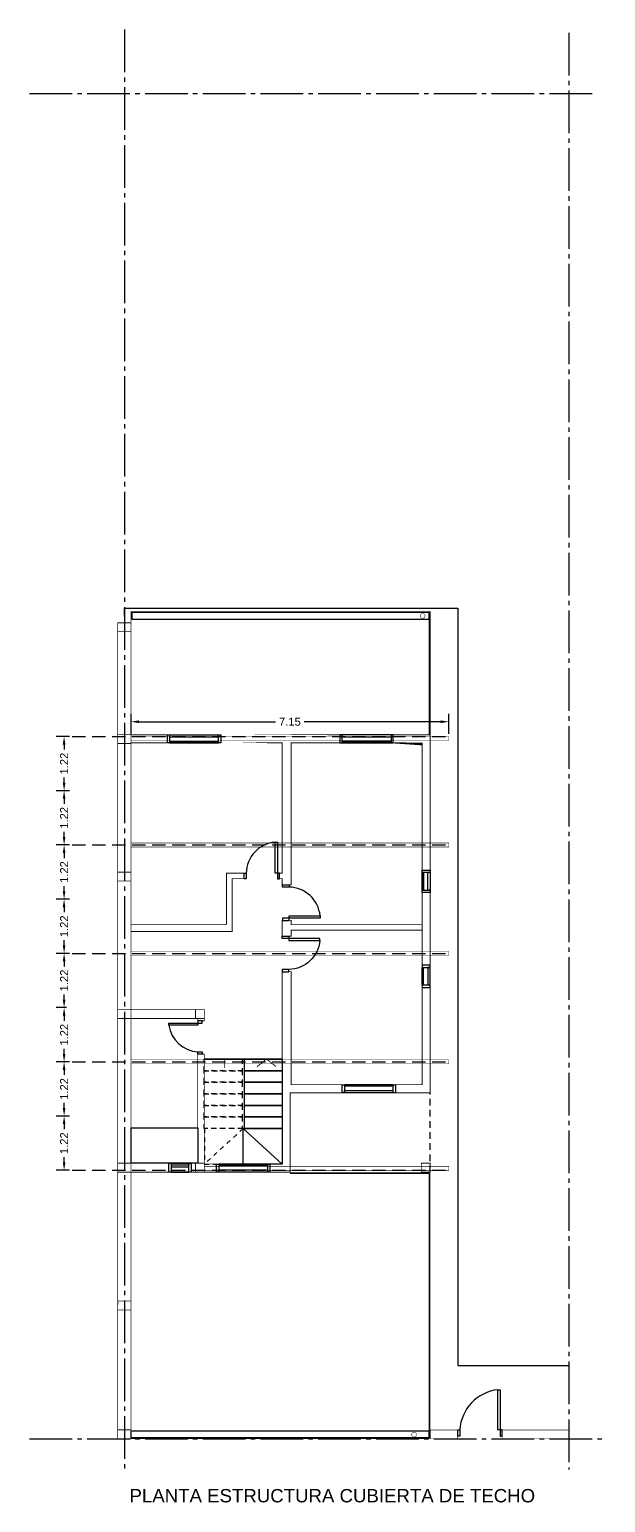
# Model space of a CAD drawing. Header units: millimetres. Extents: x 2924 to 6397, y 1555 to 1704.
# Drawn here: x 3313.4 to 3326.36, y 1611.09 to 1644.23 of the extents above; entities that cross this region are included whole.
import ezdxf

# ---------------------------------------------------------------- set-up
doc = ezdxf.new("R2010")
doc.units = ezdxf.units.MM
doc.header["$PDMODE"] = 35
for name, pattern in [('ACAD_ISO04W100', [30, 24, -3, 0, -3]), ('CONTINUA', [200, 100, 100]), ('DASHED', [0.75, 0.5, -0.25])]:
    doc.linetypes.add(name, pattern=pattern)
doc.layers.get('Defpoints').update_dxf_attribs({"color": 230})
for name, color, linetype in [('EJES', 8, 'Continuous'), ('P0-CARPINTERIAS', 7, 'Continuous'), ('P1-CARPINTERIAS', 7, 'Continuous'), ('P1-MUROS', 7, 'Continuous'), ('P1-PROYECCION', 7, 'Continuous'), ('P1-SOLADOS', 7, 'Continuous'), ('PT-COTAS', 7, 'Continuous'), ('PT-ESTRUCTURAS', 7, 'Continuous'), ('PT-MUROS', 7, 'Continuous'), ('PT-TEXTOS', 7, 'Continuous')]:
    doc.layers.add(name, color=color, linetype=linetype)
doc.styles.add('Arial02.5', font='arial.ttf', dxfattribs={"width": 0.8, "height": 0.025})
doc.styles.get("Standard").update_dxf_attribs({"font": 'arial.ttf'})
doc.dimstyles.get("Standard").update_dxf_attribs({"dimtxt": 0.18, "dimasz": 0.18, "dimexe": 0.18, "dimexo": 0.0625, "dimgap": 0.09, "dimtad": 0, "dimtih": 1, "dimtoh": 1, "dimzin": 0, "dimdsep": 46, "dimtxsty": 'Standard', "dimcen": 0.09, "dimadec": 0, "dimazin": 0, "dimtfac": 1, "dimtofl": 0, "dimtmove": 0, "dimatfit": 3, "dimfxl": 1, "dimtolj": 1, "dimtzin": 0, "dimarcsym": 0})

# ---------------------------------------------------------------- blocks, each defined once
blk = doc.blocks.new('*D340')
at = {"layer": 'Defpoints', "color": 0, "transparency": 16777216}
for p in [(3314.35539935882, 1619.782690135822), (3314.175119384236, 1618.562690135822), (3314.35539935882, 1618.562690135822)]:
    blk.add_point(p, dxfattribs=at)
at = {"layer": 'PT-COTAS', "color": 0, "lineweight": -2, "transparency": 16777216}
for p, q in [((3314.29289935882, 1619.782690135822), (3313.995119384236, 1619.782690135822)), ((3314.175119384236, 1619.602690135822), (3314.175119384236, 1619.487076220406)), ((3314.175119384236, 1618.742690135822), (3314.175119384236, 1618.858304051238)), ((3314.29289935882, 1618.562690135822), (3313.995119384236, 1618.562690135822))]:
    blk.add_line(p, q, dxfattribs=at)
at = {"layer": 'PT-COTAS', "color": 0, "transparency": 16777216}
for points in [[(3314.145119384236, 1619.602690135822), (3314.205119384236, 1619.602690135822), (3314.175119384236, 1619.782690135822)], [(3314.145119384236, 1618.742690135822), (3314.205119384236, 1618.742690135822), (3314.175119384236, 1618.562690135822)]]:
    blk.add_solid(points, dxfattribs=at)
at = {"layer": 'PT-COTAS', "color": 0, "transparency": 16777216, "insert": (3314.175119384236, 1619.172690135821), "char_height": 0.18, "attachment_point": 5, "rotation": 90}
blk.add_mtext('\\A1;1.22', dxfattribs=at)
blk = doc.blocks.new('*D341')
at = {"layer": 'Defpoints', "color": 0, "transparency": 16777216}
for p in [(3314.175119384236, 1621.002690135822), (3314.35539935882, 1621.002690135822), (3314.35539935882, 1619.782690135822)]:
    blk.add_point(p, dxfattribs=at)
at = {"layer": 'PT-COTAS', "color": 0, "lineweight": -2, "transparency": 16777216}
for p, q in [((3314.29289935882, 1621.002690135822), (3313.995119384236, 1621.002690135822)), ((3314.175119384236, 1620.822690135822), (3314.175119384236, 1620.707076220406)), ((3314.29289935882, 1619.782690135822), (3313.995119384236, 1619.782690135822)), ((3314.175119384236, 1619.962690135822), (3314.175119384236, 1620.078304051239))]:
    blk.add_line(p, q, dxfattribs=at)
at = {"layer": 'PT-COTAS', "color": 0, "transparency": 16777216}
for points in [[(3314.145119384236, 1620.822690135822), (3314.205119384236, 1620.822690135822), (3314.175119384236, 1621.002690135822)], [(3314.145119384236, 1619.962690135822), (3314.205119384236, 1619.962690135822), (3314.175119384236, 1619.782690135822)]]:
    blk.add_solid(points, dxfattribs=at)
at = {"layer": 'PT-COTAS', "color": 0, "transparency": 16777216, "insert": (3314.175119384236, 1620.392690135821), "char_height": 0.18, "attachment_point": 5, "rotation": 90}
blk.add_mtext('\\A1;1.22', dxfattribs=at)
blk = doc.blocks.new('*D342')
at = {"layer": 'Defpoints', "color": 0, "transparency": 16777216}
for p in [(3314.175119384239, 1622.222690135822), (3314.289842404765, 1622.222690135822), (3314.35539935882, 1621.002690135822)]:
    blk.add_point(p, dxfattribs=at)
at = {"layer": 'PT-COTAS', "color": 0, "lineweight": -2, "transparency": 16777216}
for p, q in [((3314.227342404765, 1622.222690135822), (3313.995119384239, 1622.222690135822)), ((3314.175119384239, 1622.042690135822), (3314.175119384239, 1621.927076220406)), ((3314.175119384239, 1621.182690135822), (3314.175119384239, 1621.298304051238)), ((3314.29289935882, 1621.002690135822), (3313.995119384239, 1621.002690135822))]:
    blk.add_line(p, q, dxfattribs=at)
at = {"layer": 'PT-COTAS', "color": 0, "transparency": 16777216}
for points in [[(3314.145119384239, 1622.042690135822), (3314.205119384239, 1622.042690135822), (3314.175119384239, 1622.222690135822)], [(3314.145119384239, 1621.182690135822), (3314.205119384239, 1621.182690135822), (3314.175119384239, 1621.002690135822)]]:
    blk.add_solid(points, dxfattribs=at)
at = {"layer": 'PT-COTAS', "color": 0, "transparency": 16777216, "insert": (3314.175119384238, 1621.612690135821), "char_height": 0.18, "attachment_point": 5, "rotation": 90}
blk.add_mtext('\\A1;1.22', dxfattribs=at)
blk = doc.blocks.new('*D343')
at = {"layer": 'Defpoints', "color": 0, "transparency": 16777216}
for p in [(3314.175119384241, 1623.442690135822), (3314.35539935882, 1623.442690135822), (3314.289842404765, 1622.222690135822)]:
    blk.add_point(p, dxfattribs=at)
at = {"layer": 'PT-COTAS', "color": 0, "lineweight": -2, "transparency": 16777216}
for p, q in [((3314.29289935882, 1623.442690135822), (3313.995119384241, 1623.442690135822)), ((3314.175119384241, 1623.262690135822), (3314.175119384241, 1623.147076220406)), ((3314.175119384241, 1622.402690135822), (3314.175119384241, 1622.518304051239)), ((3314.227342404765, 1622.222690135822), (3313.995119384241, 1622.222690135822))]:
    blk.add_line(p, q, dxfattribs=at)
at = {"layer": 'PT-COTAS', "color": 0, "transparency": 16777216}
for points in [[(3314.14511938424, 1623.262690135822), (3314.205119384241, 1623.262690135822), (3314.175119384241, 1623.442690135822)], [(3314.14511938424, 1622.402690135822), (3314.205119384241, 1622.402690135822), (3314.175119384241, 1622.222690135822)]]:
    blk.add_solid(points, dxfattribs=at)
at = {"layer": 'PT-COTAS', "color": 0, "transparency": 16777216, "insert": (3314.17511938424, 1622.832690135821), "char_height": 0.18, "attachment_point": 5, "rotation": 90}
blk.add_mtext('\\A1;1.22', dxfattribs=at)
blk = doc.blocks.new('*D344')
at = {"layer": 'Defpoints', "color": 0, "transparency": 16777216}
for p in [(3314.175119384242, 1624.662690135822), (3314.35539935882, 1624.662690135822), (3314.35539935882, 1623.442690135822)]:
    blk.add_point(p, dxfattribs=at)
at = {"layer": 'PT-COTAS', "color": 0, "lineweight": -2, "transparency": 16777216}
for p, q in [((3314.29289935882, 1624.662690135822), (3313.995119384243, 1624.662690135822)), ((3314.175119384242, 1624.482690135822), (3314.175119384242, 1624.367076220406)), ((3314.175119384242, 1623.622690135822), (3314.175119384242, 1623.738304051238)), ((3314.29289935882, 1623.442690135822), (3313.995119384243, 1623.442690135822))]:
    blk.add_line(p, q, dxfattribs=at)
at = {"layer": 'PT-COTAS', "color": 0, "transparency": 16777216}
for points in [[(3314.145119384242, 1624.482690135822), (3314.205119384243, 1624.482690135822), (3314.175119384242, 1624.662690135822)], [(3314.145119384242, 1623.622690135822), (3314.205119384243, 1623.622690135822), (3314.175119384242, 1623.442690135822)]]:
    blk.add_solid(points, dxfattribs=at)
at = {"layer": 'PT-COTAS', "color": 0, "transparency": 16777216, "insert": (3314.175119384242, 1624.052690135821), "char_height": 0.18, "attachment_point": 5, "rotation": 90}
blk.add_mtext('\\A1;1.22', dxfattribs=at)
blk = doc.blocks.new('*D345')
at = {"layer": 'Defpoints', "color": 0, "transparency": 16777216}
for p in [(3314.175119384244, 1625.882690135822), (3314.35539935882, 1625.882690135822), (3314.35539935882, 1624.662690135822)]:
    blk.add_point(p, dxfattribs=at)
at = {"layer": 'PT-COTAS', "color": 0, "lineweight": -2, "transparency": 16777216}
for p, q in [((3314.29289935882, 1625.882690135822), (3313.995119384244, 1625.882690135822)), ((3314.175119384244, 1625.702690135822), (3314.175119384244, 1625.587076220407)), ((3314.175119384244, 1624.842690135823), (3314.175119384244, 1624.958304051239)), ((3314.29289935882, 1624.662690135822), (3313.995119384244, 1624.662690135822))]:
    blk.add_line(p, q, dxfattribs=at)
at = {"layer": 'PT-COTAS', "color": 0, "transparency": 16777216}
for points in [[(3314.145119384244, 1625.702690135822), (3314.205119384244, 1625.702690135822), (3314.175119384244, 1625.882690135822)], [(3314.145119384244, 1624.842690135823), (3314.205119384244, 1624.842690135823), (3314.175119384244, 1624.662690135822)]]:
    blk.add_solid(points, dxfattribs=at)
at = {"layer": 'PT-COTAS', "color": 0, "transparency": 16777216, "insert": (3314.175119384244, 1625.272690135821), "char_height": 0.18, "attachment_point": 5, "rotation": 90}
blk.add_mtext('\\A1;1.22', dxfattribs=at)
blk = doc.blocks.new('*D346')
at = {"layer": 'Defpoints', "color": 0, "transparency": 16777216}
for p in [(3314.175119384247, 1627.102690135823), (3314.35539935882, 1627.102690135823), (3314.35539935882, 1625.882690135822)]:
    blk.add_point(p, dxfattribs=at)
at = {"layer": 'PT-COTAS', "color": 0, "lineweight": -2, "transparency": 16777216}
for p, q in [((3314.29289935882, 1627.102690135823), (3313.995119384247, 1627.102690135823)), ((3314.175119384247, 1626.922690135822), (3314.175119384247, 1626.807076220406)), ((3314.175119384247, 1626.062690135823), (3314.175119384247, 1626.178304051238)), ((3314.29289935882, 1625.882690135822), (3313.995119384247, 1625.882690135822))]:
    blk.add_line(p, q, dxfattribs=at)
at = {"layer": 'PT-COTAS', "color": 0, "transparency": 16777216}
for points in [[(3314.145119384247, 1626.922690135822), (3314.205119384247, 1626.922690135822), (3314.175119384247, 1627.102690135823)], [(3314.145119384247, 1626.062690135823), (3314.205119384247, 1626.062690135823), (3314.175119384247, 1625.882690135822)]]:
    blk.add_solid(points, dxfattribs=at)
at = {"layer": 'PT-COTAS', "color": 0, "transparency": 16777216, "insert": (3314.175119384246, 1626.492690135821), "char_height": 0.18, "attachment_point": 5, "rotation": 90}
blk.add_mtext('\\A1;1.22', dxfattribs=at)
blk = doc.blocks.new('*D347')
at = {"layer": 'Defpoints', "color": 0, "transparency": 16777216}
for p in [(3314.175119384249, 1628.322690135823), (3314.35539935882, 1628.322690135823), (3314.35539935882, 1627.102690135823)]:
    blk.add_point(p, dxfattribs=at)
at = {"layer": 'PT-COTAS', "color": 0, "lineweight": -2, "transparency": 16777216}
for p, q in [((3314.29289935882, 1628.322690135823), (3313.995119384249, 1628.322690135823)), ((3314.175119384249, 1628.142690135822), (3314.175119384249, 1628.027076220407)), ((3314.175119384249, 1627.282690135823), (3314.175119384249, 1627.398304051239)), ((3314.29289935882, 1627.102690135823), (3313.995119384249, 1627.102690135823))]:
    blk.add_line(p, q, dxfattribs=at)
at = {"layer": 'PT-COTAS', "color": 0, "transparency": 16777216}
for points in [[(3314.145119384249, 1628.142690135822), (3314.205119384249, 1628.142690135822), (3314.175119384249, 1628.322690135823)], [(3314.145119384249, 1627.282690135823), (3314.205119384249, 1627.282690135823), (3314.175119384249, 1627.102690135823)]]:
    blk.add_solid(points, dxfattribs=at)
at = {"layer": 'PT-COTAS', "color": 0, "transparency": 16777216, "insert": (3314.175119384248, 1627.712690135821), "char_height": 0.18, "attachment_point": 5, "rotation": 90}
blk.add_mtext('\\A1;1.22', dxfattribs=at)
blk = doc.blocks.new('*D348')
at = {"layer": 'Defpoints', "color": 0, "transparency": 16777216}
for p in [(3322.83072973504, 1628.655221186568), (3315.680730291217, 1628.322690040058), (3322.83072973504, 1628.322689523423)]:
    blk.add_point(p, dxfattribs=at)
at = {"layer": 'PT-COTAS', "color": 0, "lineweight": -2, "transparency": 16777216}
for p, q in [((3315.680730291217, 1628.385190040058), (3315.680730291217, 1628.835221186568)), ((3322.83072973504, 1628.385189523423), (3322.83072973504, 1628.835221186568)), ((3315.860730291216, 1628.655221186568), (3318.93201241422, 1628.655221186568)), ((3322.65072973504, 1628.655221186568), (3319.579447612037, 1628.655221186568))]:
    blk.add_line(p, q, dxfattribs=at)
at = {"layer": 'PT-COTAS', "color": 0, "transparency": 16777216}
for points in [[(3315.860730291216, 1628.685221186568), (3315.860730291216, 1628.625221186568), (3315.680730291217, 1628.655221186568)], [(3322.65072973504, 1628.685221186568), (3322.65072973504, 1628.625221186568), (3322.83072973504, 1628.655221186568)]]:
    blk.add_solid(points, dxfattribs=at)
at = {"layer": 'PT-COTAS', "color": 0, "transparency": 16777216, "insert": (3319.255730013128, 1628.655221186568), "char_height": 0.18, "attachment_point": 5}
blk.add_mtext('\\A1;7.15', dxfattribs=at)

msp = doc.modelspace()

# ---------------------------------------------------------------- linework, layer by layer
at = {"layer": 'EJES', "color": 18, "linetype": 'ACAD_ISO04W100', "ltscale": 0.04, "true_color": 0x000000}
for points in [[(3315.530730291217, 1644.231474603901), (3315.530730291217, 1611.827453603374)], [(3325.530730291217, 1644.158720224505), (3325.530730291217, 1611.827453603374)], [(3313.395494708357, 1642.792492476814), (3326.074534619851, 1642.792492476814)], [(3313.395494708357, 1612.521190135822), (3326.358495501511, 1612.521190135822)]]:
    msp.add_lwpolyline(points, dxfattribs=at)
at = {"layer": 'P0-CARPINTERIAS', "color": 8, "linetype": 'CONTINUA'}
msp.add_lwpolyline([(3323.937207853681, 1613.626745679033), (3323.984314867427, 1613.626745679033), (3323.984314867427, 1612.57952347147), (3324.031537088874, 1612.57952347147), (3324.031537088874, 1612.721190135823), (3323.937092645974, 1612.721190135822), (3323.937207853681, 1613.626745679033, 0.3635547186485848), (3323.07876012699, 1612.721190135823), (3323.07876012699, 1612.57952347147), (3323.031537905539, 1612.57952347147), (3323.03153790554, 1612.721190135823), (3323.07876012699, 1612.721190135823)], format="xyb", dxfattribs=at)
at = {"layer": 'P1-CARPINTERIAS', "color": 8, "linetype": 'CONTINUA'}
for points in [[(3316.499910651446, 1628.360636043531), (3317.699910651445, 1628.360636043533), (3317.699910651445, 1628.178636043531), (3316.499910651445, 1628.178636043531), (3316.499910651446, 1628.360636043533), (3316.549910651446, 1628.360636043533), (3316.549910651446, 1628.178636043531), (3317.649911651445, 1628.178636043531), (3317.649911651446, 1628.360636043533), (3317.649911651446, 1628.310636093533), (3316.549910651446, 1628.310636093533), (3316.549910651446, 1628.210636293533), (3317.649911651446, 1628.210636293533)], [(3321.583243581646, 1628.360636043526), (3320.383238776473, 1628.360571214469), (3320.38325578988, 1628.178636118566), (3321.58325578988, 1628.178636118568), (3321.583243581646, 1628.360636043526), (3321.533243581646, 1628.360636043526), (3321.53325578988, 1628.178636118568), (3320.43325478988, 1628.178636118568), (3320.433254901289, 1628.36057391654), (3320.43325478988, 1628.312636168565), (3321.53325578988, 1628.312636168565), (3321.53325578988, 1628.212636368566), (3320.43325478988, 1628.212636368566)], [(3322.412679663289, 1625.316135136743), (3322.412679663291, 1624.816135136744), (3322.230679663278, 1624.816135293578), (3322.230679663278, 1625.316135136743), (3322.412679663291, 1625.316135136743), (3322.412679663291, 1625.266135136743), (3322.23074398478, 1625.266135136744), (3322.23074398478, 1624.866134136744), (3322.412679663291, 1624.866134136744), (3322.362679713291, 1624.866134136744), (3322.362679713291, 1625.266135136743), (3322.262679913291, 1625.266135136743), (3322.262679913291, 1624.866134136744)], [(3322.412709905212, 1622.675644002527), (3322.412709905214, 1623.175644002527), (3322.230743984779, 1623.175644002527), (3322.230709905214, 1622.675644002527), (3322.412709905214, 1622.675644002527), (3322.412709905214, 1622.725644002528), (3322.230743984779, 1622.725644002528), (3322.230743984779, 1623.125645002528), (3322.412709905214, 1623.125645002527), (3322.362709955214, 1623.125645002527), (3322.362709955214, 1622.725644002528), (3322.262710155214, 1622.725644002528), (3322.262710155214, 1623.125645002527)], [(3321.633934529322, 1620.30663513676), (3320.433243984779, 1620.306627503394), (3320.433243984779, 1620.488635136746), (3321.633243984778, 1620.488635136757), (3321.633934529322, 1620.306635136759), (3321.583243924068, 1620.306635136761), (3321.583243924068, 1620.488635286857), (3320.483933529322, 1620.488635286857), (3320.483934686431, 1620.306627825659), (3320.483933529322, 1620.35463523686), (3321.583243924068, 1620.35463523686), (3321.583243924068, 1620.45463503686), (3320.483933529322, 1620.45463503686)], [(3316.530743984779, 1618.721627203393), (3317.030743984779, 1618.721627203396), (3317.030743984779, 1618.521627503394), (3316.53074398478, 1618.521627503396), (3316.530743984779, 1618.721627203393), (3316.580743974659, 1618.721627203394), (3316.580743984779, 1618.521627503396), (3316.980744984779, 1618.521627503396), (3316.980744984779, 1618.721627203396), (3316.980744984779, 1618.681627203396), (3316.580743984779, 1618.681627203396), (3316.580743984779, 1618.641627203396), (3316.980744984779, 1618.641627203396)], [(3318.805743984779, 1618.521627503392), (3317.605743984779, 1618.521627503389), (3317.605743984779, 1618.703627503391), (3318.805743984779, 1618.703627503391), (3318.805743984779, 1618.521627503389), (3318.755743984779, 1618.521627503389), (3318.756047456158, 1618.703710330939), (3317.655742984779, 1618.703710330939), (3317.655742984779, 1618.521627503389), (3317.655742984779, 1618.57162745339), (3318.755743984779, 1618.57162745339), (3318.755743984779, 1618.671627253389), (3317.655742984779, 1618.671627253389)]]:
    msp.add_lwpolyline(points, dxfattribs=at)
for points in [[(3318.923365119414, 1625.948134286761), (3318.973243134783, 1625.948134286761), (3318.973243134783, 1625.123634286721), (3319.023243134779, 1625.123634286721), (3319.023243134779, 1625.248134286762), (3318.92324313478, 1625.248134286762), (3318.923365119414, 1625.948134286761, 0.3805686529644291), (3318.273243984779, 1625.248134286762), (3318.273243984779, 1625.123634286721), (3318.223243984778, 1625.123634286721), (3318.223243984778, 1625.248134286762), (3318.273243984779, 1625.248134286762)], [(3319.935743984778, 1624.286013152085), (3319.935743984778, 1624.236135136716), (3319.085743984778, 1624.236135136716), (3319.085743984778, 1624.18613513672), (3319.235743984779, 1624.18613513672), (3319.235743984778, 1624.286135136719), (3319.935743984778, 1624.286013152085, 0.3805686529644291), (3319.235743984779, 1624.936134286721), (3319.085743984779, 1624.936134286721), (3319.085743984779, 1624.986134286721), (3319.235743984779, 1624.986134286721), (3319.235743984779, 1624.936134286721)], [(3319.931081380745, 1623.731256271395), (3319.931081380745, 1623.781134286764), (3319.081081380745, 1623.781134286764), (3319.081081380745, 1623.83113428676), (3319.231081380745, 1623.83113428676), (3319.231081380745, 1623.731134286761), (3319.931081380745, 1623.731256271395, -0.3805686529644291), (3319.231081380745, 1623.08113513676), (3319.081081380745, 1623.08113513676), (3319.081081380745, 1623.031135136759), (3319.231081380745, 1623.03113513676), (3319.231081380745, 1623.08113513676)], [(3316.530729562644, 1621.825648875443), (3316.530729562644, 1621.875526951378), (3317.280730412646, 1621.875526951378), (3317.280730412646, 1621.925527012088), (3317.180730291217, 1621.925527012088), (3317.180730291217, 1621.825526890661), (3316.530729562644, 1621.825648875443, 0.3456514478971462), (3317.180730291217, 1621.226125241978), (3317.280730412646, 1621.226125241978), (3317.280730412646, 1621.176125181263), (3317.180730291217, 1621.176125181264), (3317.180730291217, 1621.226125241978)]]:
    msp.add_lwpolyline(points, format="xyb", dxfattribs=at)
at = {"layer": 'P1-MUROS', "color": 8, "linetype": 'CONTINUA', "ltscale": 0.3, "const_width": 0.01}
for points in [[(3322.414730291217, 1628.364190135821), (3322.414730291217, 1631.13268235627), (3315.680730291217, 1631.13268235627), (3315.680730291217, 1630.88268235627)], [(3319.262743984779, 1618.521631312937), (3322.412524635859, 1618.521190135822), (3322.412524635859, 1612.521190135822), (3322.412524635859, 1612.521190135822), (3315.680318980502, 1612.521190135822)]]:
    msp.add_lwpolyline(points, dxfattribs=at)
at = {"layer": 'P1-MUROS', "color": 8, "linetype": 'CONTINUA', "ltscale": 0.3}
for points in [[(3322.394730291217, 1628.364190135821), (3322.394730291217, 1631.11268235627), (3315.700730291217, 1631.11268235627), (3315.700730291217, 1631.03268235627)], [(3319.26274118346, 1618.501631313133), (3322.392524635859, 1618.501192936945), (3322.392524635859, 1612.541190135822), (3315.680318980502, 1612.541190135822)]]:
    msp.add_lwpolyline(points, dxfattribs=at)
for points in [[(3322.392524635859, 1630.96268235627), (3322.392524635859, 1631.11268235627), (3315.700730291217, 1631.11268235627), (3315.700730291217, 1630.96268235627)], [(3322.392524635859, 1612.541190135822), (3322.392524635859, 1612.691190135822), (3315.680318980502, 1612.691190135822), (3315.680318980502, 1612.541190135822)]]:
    msp.add_lwpolyline(points, close=True, dxfattribs=at)
at = {"layer": 'P1-MUROS', "color": 8, "linetype": 'CONTINUA', "ltscale": 0.3, "const_width": 0.01}
for points in [[(3322.187761536536, 1631.038045199859, -0.9998962388968039), (3322.297761536536, 1631.038045199859, -1.000103771870798), (3322.187761536536, 1631.038045199859, 5.188324338770968e-05)], [(3321.995246096267, 1612.614824931896, -0.9998962388968039), (3322.105246096267, 1612.614824931896, -1.000103771870798), (3321.995246096267, 1612.614824931896, 5.188324338770968e-05)]]:
    msp.add_lwpolyline(points, format="xyb", dxfattribs=at)
at = {"layer": 'P1-MUROS', "color": 8}
for points, const_width in [([(3315.680730291217, 1628.364190135821), (3315.380702904091, 1628.364190135821), (3315.380557755879, 1630.88268235627), (3315.68089332634, 1630.88268235627)], 0.02), ([(3315.380730291217, 1630.88268235627), (3315.680730291217, 1630.88268235627), (3315.680730291217, 1630.68268235627), (3315.380730291217, 1630.68268235627)], 0.02), ([(3319.080709278647, 1628.178626087618), (3317.699910651444, 1628.178636043527), (3317.699910651446, 1628.360636043533), (3320.383238772971, 1628.360636043526), (3320.383238772971, 1628.178636118566), (3319.285243984779, 1628.178636043526), (3319.285243984779, 1624.986134286721), (3319.081056293952, 1624.986134286721), (3319.080738810572, 1625.123634286721), (3319.023244452497, 1625.123634286721), (3319.02324351706, 1625.248121358026), (3319.080743984779, 1625.248121358026)], 0.02), ([(3322.412743984779, 1628.360636043526), (3322.412743984779, 1625.316135136769), (3322.230743984779, 1625.316135136769), (3322.230743984813, 1628.178636045249), (3321.583248390446, 1628.178636043527), (3321.583248390446, 1628.360636043526)], 0.02), ([(3322.412679663291, 1624.816135136744), (3322.412808306268, 1623.175644002527), (3322.230808306267, 1623.175644002527), (3322.230679663291, 1624.816135136743)], 0.02), ([(3319.081056293952, 1624.186135136721), (3319.081081380745, 1623.831135136759), (3319.285243984779, 1623.831135136759), (3319.285243984779, 1623.964135136721), (3322.230743985424, 1623.964135136721), (3322.230743984779, 1624.088635136719), (3319.285243984779, 1624.088635136721), (3319.285243984779, 1624.18613513672)], 0.02), ([(3320.433243984778, 1620.488635136746), (3320.433243984779, 1620.306627503394), (3319.262743984778, 1620.306627503393), (3319.262743984779, 1618.521631312937), (3318.805743984779, 1618.521627503394), (3318.805743984779, 1618.703627503394), (3319.080743984779, 1618.703627503393), (3319.081056293935, 1623.031135136759), (3319.285243984779, 1623.031135136759), (3319.285243984779, 1620.488625181262)], 0.02), ([(3322.412709905214, 1622.675644002527), (3322.230709905214, 1622.675644002527), (3322.230709905214, 1620.48863513676), (3321.633243984778, 1620.488635136757), (3321.633243984778, 1620.306627503391), (3322.412709905214, 1620.30663513676)], 0.02), ([(3317.130730291217, 1622.17612137172), (3317.330730291217, 1622.17612137172), (3317.330730291217, 1621.97612137172), (3317.130730291217, 1621.97612137172)], 0.02), ([(3317.180730291217, 1621.92612137172), (3317.330730291217, 1621.92612137172), (3317.330730291217, 1621.97612137172), (3317.180730291217, 1621.97612137172)], 0.02), ([(3317.330743984779, 1618.521627503394), (3317.030730291217, 1618.521627503394), (3317.030730291217, 1618.721627503394), (3317.180743984779, 1618.721627503394), (3317.180730123865, 1621.176125181262), (3317.330757845696, 1621.176125181264)], 0.02), ([(3315.680318980502, 1618.521193945365), (3315.380730291216, 1618.521193945365), (3315.380730291216, 1612.521190135822), (3315.680318980502, 1612.521190135822)], 0.013), ([(3317.130743984779, 1618.521627503394), (3317.330743984779, 1618.521627503394), (3317.330743984779, 1618.721627503394), (3317.130730291217, 1618.721627503394)], 0.02), ([(3322.212524635859, 1618.721190135822), (3322.412524635859, 1618.721190135822), (3322.412524635859, 1618.521190135822), (3322.212524635859, 1618.521190135822)], 0.02), ([(3315.680796030578, 1615.622301636936), (3315.680664551855, 1615.42008244425), (3315.381487173285, 1615.420074825164), (3315.38167837035, 1615.622306676985)], 0.02), ([(3315.680450459224, 1612.723409328508), (3315.680318980502, 1612.521190135822), (3315.381141601932, 1612.521182516736), (3315.381332798996, 1612.723414368557)], 0.02), ([(3323.031537088874, 1612.721190135822), (3322.414483159491, 1612.721190135822), (3322.414483159491, 1612.521190135822), (3323.031537088874, 1612.521190135822)], 0.013)]:
    msp.add_lwpolyline(points, close=True, dxfattribs=dict(at, const_width=const_width))
for points, const_width in [([(3315.680743984779, 1628.360636043533), (3316.499910651446, 1628.360636043533), (3316.499910651446, 1628.178636043531), (3315.680743984778, 1628.178636043561)], 0.02), ([(3315.681080897097, 1624.098135136721), (3317.831056293952, 1624.098135136721), (3317.831056293952, 1625.248134286762), (3318.223243984778, 1625.248134286762), (3318.223243984778, 1625.123634286721), (3317.955556293952, 1625.123634286721), (3317.955556293952, 1623.933635136721), (3315.681080897097, 1623.933635136721)], 0.02), ([(3315.681476748719, 1621.976121356227), (3317.130730291217, 1621.97612137172), (3317.130730291217, 1622.17612137172), (3315.68147836856, 1622.176136624172)], 0.02), ([(3315.680743984779, 1618.521638946303), (3316.530730291217, 1618.521638946303), (3316.530730291217, 1618.721638946303), (3315.680730291217, 1618.721638946303)], 0.02), ([(3317.33074398478, 1618.703622944212), (3317.605743984779, 1618.703622944212), (3317.605743984779, 1618.521625181263), (3317.330743984767, 1618.521625181263)], 0.02), ([(3325.530730291217, 1612.521190135822), (3324.031537088874, 1612.521190135822), (3324.031537088874, 1612.721190135822), (3325.530730291217, 1612.721190135822)], 0.013)]:
    msp.add_lwpolyline(points, dxfattribs=dict(at, const_width=const_width))
at = {"layer": 'P1-MUROS', "color": 8, "linetype": 'DASHED', "ltscale": 0.2}
for points in [[(3317.329860229378, 1620.803625207028), (3317.329860229378, 1621.063625207028), (3318.18074398478, 1621.063625207028), (3318.18074398478, 1620.803625207028)], [(3317.329860229378, 1620.543625207028), (3317.329860229378, 1620.803625207028), (3318.18074398478, 1620.803625207028), (3318.18074398478, 1620.543625207028)], [(3317.329860229378, 1620.283625207028), (3317.329860229378, 1620.543625207028), (3318.18074398478, 1620.543625207028), (3318.18074398478, 1620.283625207028)], [(3317.329860229378, 1620.023625207028), (3317.329860229378, 1620.283625207028), (3318.18074398478, 1620.283625207028), (3318.18074398478, 1620.023625207028)], [(3317.329860229378, 1619.763625207028), (3317.329860229378, 1620.023625207028), (3318.18074398478, 1620.023625207028), (3318.18074398478, 1619.763625207028)], [(3317.329860229378, 1619.503625207028), (3317.329860229378, 1619.763625207028), (3318.18074398478, 1619.763625207028), (3318.18074398478, 1619.503625207028)], [(3317.330743804392, 1619.503642662099), (3317.33074398478, 1618.70362518129), (3318.20574398478, 1618.70362518129), (3318.205737012708, 1619.503634744437)]]:
    msp.add_lwpolyline(points, close=True, dxfattribs=at)
at = {"layer": 'P1-MUROS'}
msp.add_lwpolyline([(3319.080743984779, 1621.063625172882), (3317.329860229377, 1621.063625190202)], dxfattribs=at)
at = {"layer": 'P1-MUROS', "color": 8}
msp.add_lwpolyline([(3317.780447251062, 1621.065627520714, 0.02, 0.02, 0), (3317.780447251062, 1620.863434680291, 0, 0, 0), (3317.780447251064, 1619.048541321004, 0, 0, 0), (3318.733200615562, 1619.048541321004, 0, 0, 0), (3318.73030022048, 1621.066622670783, 0.02, 0.02, 0), (3318.940940664955, 1620.897686149218, 0.02, 0.02, 0), (3318.73030022048, 1621.066622670783, 0.02, 0.02, 0), (3318.512926353552, 1620.890672325243, 0.02, 0.02, 0)], format="xyseb", dxfattribs=at)
at = {"layer": 'P1-MUROS', "color": 8, "linetype": 'Continuous', "ltscale": 0.1}
for points in [[(3319.080776883163, 1621.06362518129), (3319.080776883163, 1620.80362518129), (3318.23074398478, 1620.80362518129), (3318.23074398478, 1621.06362518129)], [(3319.080776883163, 1620.80362518129), (3319.080776883163, 1620.54362518129), (3318.23074398478, 1620.54362518129), (3318.23074398478, 1620.80362518129)], [(3319.080776883163, 1620.54362518129), (3319.080776883163, 1620.28362518129), (3318.23074398478, 1620.28362518129), (3318.23074398478, 1620.54362518129)], [(3319.080776883163, 1620.28362518129), (3319.080776883163, 1620.02362518129), (3318.23074398478, 1620.02362518129), (3318.23074398478, 1620.28362518129)], [(3319.080776883163, 1620.02362518129), (3319.080776883163, 1619.76362518129), (3318.23074398478, 1619.76362518129), (3318.23074398478, 1620.02362518129)], [(3319.080776883163, 1619.76362518129), (3319.080776883163, 1619.50362518129), (3318.23074398478, 1619.50362518129), (3318.23074398478, 1619.76362518129)], [(3319.080737193055, 1619.503642662099), (3319.080743984739, 1618.703625181263), (3318.205743984739, 1618.703625181263), (3318.205743984739, 1619.503634744437)]]:
    msp.add_lwpolyline(points, close=True, dxfattribs=at)
at = {"layer": 'P1-MUROS'}
msp.add_lwpolyline([(3315.68071107254, 1618.721683405502), (3315.680732443771, 1619.521676205236), (3317.180755693693, 1619.521634703772), (3317.180811406045, 1618.721627503507)], close=True, dxfattribs=at)
at = {"layer": 'P1-MUROS', "color": 8, "linetype": 'DASHED', "ltscale": 0.2}
msp.add_lwpolyline([(3318.205740499218, 1619.503634744405), (3317.331001514657, 1618.703626828409)], dxfattribs=at)
at = {"layer": 'P1-MUROS', "color": 8, "linetype": 'Continuous', "ltscale": 0.1}
msp.add_lwpolyline([(3318.205743984739, 1619.503634744437), (3319.080738810572, 1618.703642662156)], dxfattribs=at)
at = {"layer": 'P1-PROYECCION', "color": 8, "linetype": 'DASHED', "ltscale": 0.3}
msp.add_lwpolyline([(3322.412524635859, 1618.521190135822), (3322.412709905214, 1620.30663513676)], dxfattribs=at)
at = {"layer": 'P1-SOLADOS', "color": 8}
msp.add_lwpolyline([(3315.530811808778, 1631.03268235627), (3315.530648773655, 1631.210194852131), (3323.031537088874, 1631.210194852131), (3323.031537088874, 1614.171190135822), (3325.530730291217, 1614.171190135822)], dxfattribs=at)
at = {"layer": 'PT-ESTRUCTURAS', "color": 5, "linetype": 'DASHED', "ltscale": 0.6}
for points in [[(3314.355399358818, 1628.322690135822), (3322.830730291217, 1628.322689523423)], [(3314.355399358818, 1625.882690135822), (3322.830730291217, 1625.882689523423)], [(3314.355399358818, 1623.442690135822), (3322.830730291217, 1623.442689523423)], [(3314.355399358818, 1621.002690135821), (3322.830730291217, 1621.002689523423)], [(3314.355399358818, 1618.562690135821), (3322.830730291217, 1618.562689523423)]]:
    msp.add_lwpolyline(points, dxfattribs=at)
at = {"layer": 'PT-ESTRUCTURAS', "linetype": 'CONTINUA', "ltscale": 0.6, "const_width": 0.01}
for points in [[(3315.680730291217, 1628.322690135822), (3322.830730291217, 1628.322689523423), (3322.830730291217, 1628.232689523423), (3315.680730291217, 1628.232690135822)], [(3315.680730291217, 1625.927690135821), (3322.830730291217, 1625.927689523423), (3322.830730291217, 1625.837689523423), (3315.680730291217, 1625.837690135822)], [(3315.680730291217, 1623.487690135821), (3322.830730291217, 1623.487689523423), (3322.830730291217, 1623.397689523423), (3315.680730291217, 1623.397690135821)], [(3315.680730291216, 1621.047690135821), (3322.830730291216, 1621.047689523423), (3322.830730291216, 1620.957689523423), (3315.680730291216, 1620.957690135821)], [(3317.330744434125, 1618.652681519988), (3322.830730291217, 1618.652689523423), (3322.830730291217, 1618.562689523423), (3317.330744434125, 1618.562681519988)]]:
    msp.add_lwpolyline(points, close=True, dxfattribs=at)
at = {"layer": 'PT-MUROS', "const_width": 0.02}
for points in [[(3315.380743984781, 1618.521622859132), (3315.380716597611, 1628.364642754423), (3315.680743984779, 1628.364616060484), (3315.680743984779, 1618.521623693851)], [(3315.380730291217, 1628.364631312936), (3315.680730291217, 1628.364631312936), (3315.680730291217, 1628.164631312936), (3315.380730291217, 1628.164631312936)], [(3315.380730291217, 1625.271387034391), (3315.680730291217, 1625.271387034391), (3315.680730291217, 1625.07138703439), (3315.380730291217, 1625.07138703439)], [(3315.680743984779, 1625.271389554438), (3315.680743984779, 1625.071389554438), (3315.380743984779, 1625.071389554438), (3315.380743984779, 1625.271389554438)], [(3315.380730291217, 1622.178142755846), (3315.680730291217, 1622.178142755846), (3315.680730291217, 1621.978142755846), (3315.380730291217, 1621.978142755846)], [(3315.680730291217, 1622.178130023441), (3315.680730291217, 1621.978130023441), (3315.380730291216, 1621.978130023441), (3315.380730291216, 1622.178130023441)], [(3315.680730291217, 1618.721627503394), (3315.680730291217, 1618.521627503394), (3315.380730291216, 1618.521627503394), (3315.380730291216, 1618.721627503394)]]:
    msp.add_lwpolyline(points, close=True, dxfattribs=at)

# ---------------------------------------------------------------- texts
at = {"layer": 'PT-TEXTOS', "style": 'Arial02.5'}
msp.add_text('PLANTA ESTRUCTURA CUBIERTA DE TECHO', height=0.3, dxfattribs=at).set_placement((3315.64685218931, 1611.09155853013))

# ---------------------------------------------------------------- dimensions: what is measured, and where the dimension line sits
at = {"layer": 'PT-COTAS'}
dim = msp.add_linear_dim(base=(3322.83072973504, 1628.655221186568), p1=(3315.680730291217, 1628.322690040058), p2=(3322.83072973504, 1628.322689523423), dimstyle='Standard', override={"dimtih": 0}, dxfattribs=at)
dim.commit()
dim.dimension.update_dxf_attribs({"geometry": '*D348', "text_midpoint": (3319.255730013128, 1628.655221186568)})
for base, p1, p2, picture, middle in [((3314.175119384249, 1628.322690135823), (3314.355399358818, 1627.102690135822), (3314.355399358818, 1628.322690135822), '*D347', (3314.175119384248, 1627.712690135821)), ((3314.175119384247, 1627.102690135823), (3314.355399358818, 1625.882690135822), (3314.355399358818, 1627.102690135822), '*D346', (3314.175119384246, 1626.492690135821)), ((3314.175119384244, 1625.882690135822), (3314.355399358818, 1624.662690135822), (3314.355399358818, 1625.882690135822), '*D345', (3314.175119384244, 1625.272690135821)), ((3314.175119384242, 1624.662690135822), (3314.355399358818, 1623.442690135822), (3314.355399358818, 1624.662690135822), '*D344', (3314.175119384242, 1624.052690135821)), ((3314.175119384241, 1623.442690135822), (3314.289842404763, 1622.222690135821), (3314.355399358818, 1623.442690135822), '*D343', (3314.17511938424, 1622.832690135821)), ((3314.175119384239, 1622.222690135822), (3314.355399358818, 1621.002690135821), (3314.289842404763, 1622.222690135821), '*D342', (3314.175119384238, 1621.612690135821)), ((3314.175119384236, 1621.002690135822), (3314.355399358818, 1619.782690135821), (3314.355399358818, 1621.002690135821), '*D341', (3314.175119384236, 1620.392690135821)), ((3314.175119384236, 1618.562690135822), (3314.355399358818, 1619.782690135821), (3314.355399358818, 1618.562690135821), '*D340', (3314.175119384236, 1619.172690135821))]:
    dim = msp.add_linear_dim(base=base, p1=p1, p2=p2, angle=90, dimstyle='Standard', override={"dimtih": 0}, dxfattribs=at)
    dim.commit()
    dim.dimension.update_dxf_attribs({"geometry": picture, "text_midpoint": middle})

doc.saveas('drawing.dxf')
